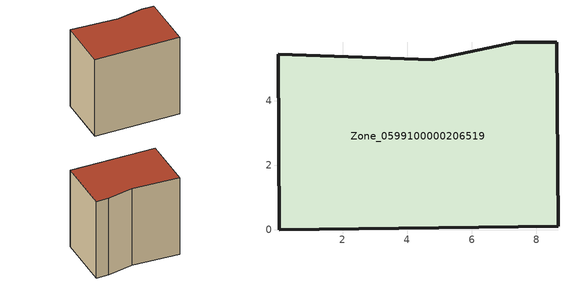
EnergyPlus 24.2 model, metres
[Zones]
Zone_0599100000206519
 floor ground (C_G): 0,5.44 4.78,5.28 7.34,5.81 8.63,5.82 8.67,0.11 0.04,0 z0
 wall outside (C_F): 8.67,0.11 8.63,5.82 7.34,5.81 4.78,5.28 0,5.44 0.04,0 8.67,0.11 z0:8.51
 roof outside (C_R): 4.78,5.28 0,5.44 0.04,0 8.67,0.11 8.63,5.82 7.34,5.81 z8.51
[BUILDING]
Pand.0599100000206519: North Axis=0; Terrain=City; Loads Convergence Tolerance Value=0.04; Temperature Convergence Tolerance Value=0.4; Solar Distribution=FullExterior; Maximum Number of Warmup Days=25; Minimum Number of Warmup Days=1
[Site:Location]
Rotterdam.The.Hague.AP_ZH_NLD Design_Conditions: Latitude=51.96; Longitude=4.45; Time Zone=1; Elevation=-4.5
[SITE:GROUNDTEMPERATURE:BUILDINGSURFACE]
18, 18, 18, 18, 18, 18, 18, 18, 18, 18, 18, 18
[MATERIAL] Thermal Absorptance=0.9; Solar Absorptance=0.7; Visible Absorptance=0.7
Name | Roughness | Thickness | Conductivity | Density | Specific Heat
G.TC.1975-1991 | MediumSmooth | 0.15 | 0.288461 | 540 | 1210
F.TC.1975-1991 | Rough | 0.3 | 0.230769 | 1920 | 840
R.TC.1975-1991 | MediumRough | 0.2 | 0.153846 | 1500 | 1000
[CONSTRUCTION]
C_G: G.TC.1975-1991
C_F: F.TC.1975-1991
C_R: R.TC.1975-1991
[ZONE]
Zone_0599100000206519: Type=1; Multiplier=1; Ceiling Height=Autocalculate; Volume=Autocalculate; Floor Area=autocalculate; Part of Total Floor Area=Yes
[ZONEINFILTRATION:DESIGNFLOWRATE]
Infil_Zone_0599100000206519: Zone or ZoneList or Space or SpaceList=Zone_0599100000206519; Schedule=AlwaysOn; Design Flow Rate Calculation Method=Flow/Area; Flow Rate per Floor Area=0.003; Constant Term Coefficient=1; Temperature Term Coefficient=0; Velocity Term Coefficient=0; Velocity Squared Term Coefficient=0
[HVACTEMPLATE:ZONE:IDEALLOADSAIRSYSTEM]
Zone_0599100000206519: Maximum Heating Supply Air Temperature=50; Minimum Cooling Supply Air Temperature=13; Maximum Heating Supply Air Humidity Ratio=0.0156; Minimum Cooling Supply Air Humidity Ratio=0.0077; Heating Limit=NoLimit; Cooling Limit=NoLimit; Dehumidification Control Type=ConstantSensibleHeatRatio; Cooling Sensible Heat Ratio=0.7; Dehumidification Setpoint=60; Humidification Control Type=None; Humidification Setpoint=30; Outdoor Air Method=None; Outdoor Air Flow Rate per Person=0.00944; Outdoor Air Flow Rate per Zone Floor Area=0; Outdoor Air Flow Rate per Zone=0; Demand Controlled Ventilation Type=None; Outdoor Air Economizer Type=NoEconomizer; Heat Recovery Type=None; Sensible Heat Recovery Effectiveness=0.7; Latent Heat Recovery Effectiveness=0.65
[ZONECONTROL:THERMOSTAT]
ThermostatControl_Zone_0599100000206519: Zone or ZoneList=Zone_0599100000206519; Control Type Schedule=DualSetpointControlType; Control 1=Thermostat_Zone_0599100000206519; Temperature Difference Between Cutout And Setpoint=0
[THERMOSTATSETPOINT:DUALSETPOINT]
Thermostat_Zone_0599100000206519: Heating Setpoint Temperature Schedule=HeatingSetpoint_Zone_0599100000206519; Cooling Setpoint Temperature Schedule=CoolingSetpoint_Zone_0599100000206519
[SCHEDULE:COMPACT]
HeatingSetpoint_Zone_0599100000206519: Through: 12/31, For: AllDays, Until: 24:00, 21
CoolingSetpoint_Zone_0599100000206519: Through: 12/31, For: AllDays, Until: 24:00, 24
DualSetpointControlType: Through: 12/31, For: AllDays, Until: 24:00, 4
AlwaysOn: Through: 12/31, For: AllDays, Until: 24:00, 1
